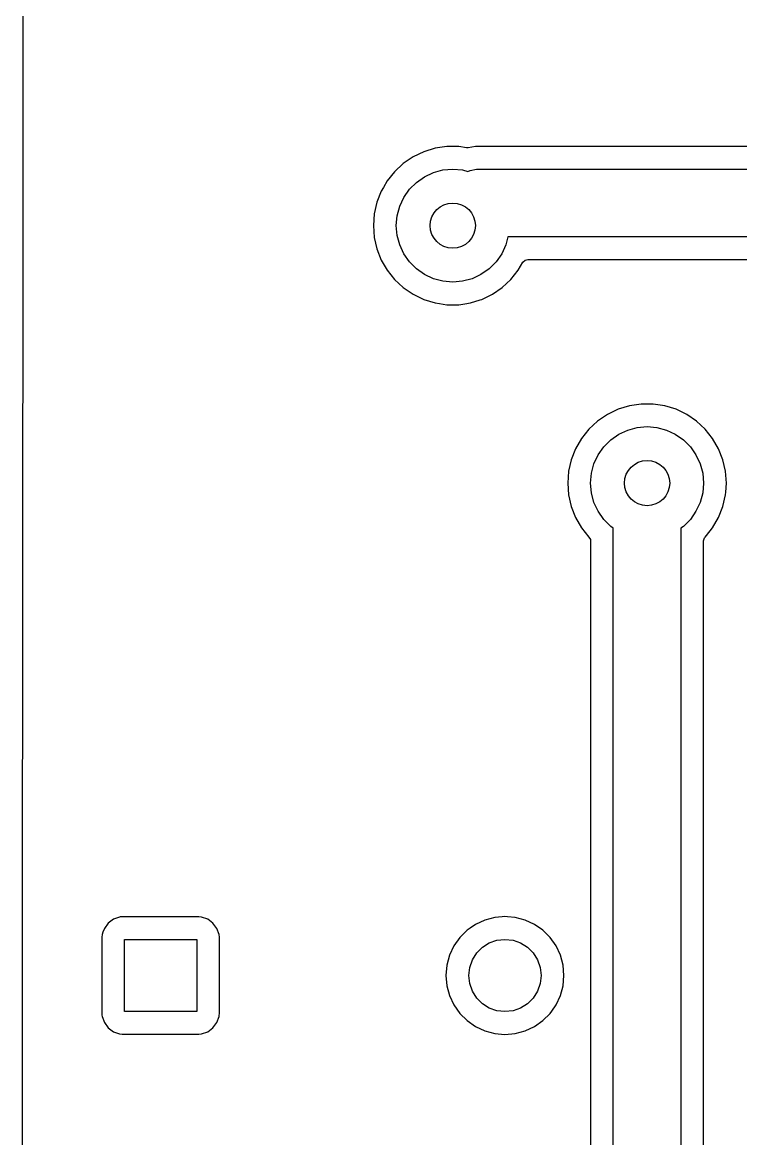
# Model space of a CAD drawing. Extents: x -0.07 to 4.53, y -0.19 to 2.96.
# Drawn here: x -0.07 to 0.556, y 0.97 to 1.943 of the extents above; entities that cross this region are included whole.
import ezdxf

# ---------------------------------------------------------------- set-up
doc = ezdxf.new("R2010")
doc.units = 0
doc.header["$MEASUREMENT"] = 0
doc.layers.add('BLACK', color=7, linetype='CONTINUOUS')

msp = doc.modelspace()

# ---------------------------------------------------------------- linework, layer by layer
at = {"layer": 'BLACK', "linetype": 'CONTINUOUS'}
for p, q in [((-0.06965, 1.76535), (-0.06947, 2.04283)), ((0.27948, 1.82969), (0.27017, 1.82521)), ((0.28935, 1.83273), (0.27948, 1.82969)), ((0.27948, 1.82969), (0.27948, 1.82969)), ((0.29956, 1.83427), (0.28935, 1.83273)), ((0.30989, 1.83427), (0.29956, 1.83427)), ((0.31661, 1.83326), (0.30989, 1.83427)), ((0.31811, 1.83326), (0.31661, 1.83326)), ((0.32447, 1.83427), (0.31811, 1.83326)), ((0.60279, 1.83427), (0.32447, 1.83427)), ((0.26163, 1.81939), (0.25406, 1.81236)), ((0.27017, 1.82521), (0.26163, 1.81939)), ((0.26163, 1.81939), (0.26163, 1.81939)), ((0.27017, 1.82521), (0.27017, 1.82521)), ((0.27017, 1.82521), (0.27017, 1.82521)), ((0.25406, 1.81236), (0.24762, 1.80429)), ((0.25406, 1.81236), (0.25406, 1.81236)), ((0.28012, 1.80797), (0.28789, 1.8116)), ((0.28789, 1.8116), (0.29618, 1.81382)), ((0.29618, 1.81382), (0.30472, 1.81457)), ((0.30472, 1.81457), (0.31327, 1.81382)), ((0.31327, 1.81382), (0.31799, 1.81256)), ((0.31799, 1.81256), (0.31978, 1.8133)), ((0.31978, 1.8133), (0.32545, 1.81442)), ((0.32545, 1.81442), (0.32835, 1.81457)), ((0.32835, 1.81457), (0.79685, 1.81457)), ((0.24762, 1.80429), (0.24432, 1.79857)), ((0.26703, 1.79699), (0.27309, 1.80305)), ((0.27309, 1.80305), (0.28012, 1.80797)), ((0.24246, 1.79534), (0.23868, 1.78573)), ((0.24432, 1.79857), (0.24246, 1.79534)), ((0.26211, 1.78996), (0.26703, 1.79699)), ((0.23868, 1.78572), (0.23639, 1.77565)), ((0.23868, 1.78573), (0.23868, 1.78572)), ((0.25626, 1.7739), (0.25848, 1.78219)), ((0.25848, 1.78219), (0.26211, 1.78996)), ((0.23639, 1.77565), (0.23561, 1.76535)), ((0.23639, 1.77565), (0.23639, 1.77565)), ((0.25551, 1.76535), (0.25626, 1.7739)), ((-0.07003, 1.14519), (-0.06965, 1.76535)), ((0.23561, 1.76535), (0.23639, 1.75505)), ((0.23561, 1.76535), (0.23561, 1.76535)), ((0.25626, 1.75681), (0.25551, 1.76535)), ((0.23639, 1.75505), (0.23639, 1.75505)), ((0.23639, 1.75505), (0.23868, 1.74498)), ((0.25848, 1.74852), (0.25626, 1.75681)), ((0.35284, 1.75551), (0.35097, 1.74852)), ((0.78462, 1.75551), (0.35284, 1.75551)), ((0.23868, 1.74498), (0.23868, 1.74498)), ((0.23868, 1.74498), (0.24246, 1.73537)), ((0.26211, 1.74075), (0.25848, 1.74852)), ((0.35097, 1.74852), (0.34734, 1.74075)), ((0.24246, 1.73537), (0.24762, 1.72642)), ((0.26703, 1.73372), (0.26211, 1.74075)), ((0.27309, 1.72766), (0.26703, 1.73372)), ((0.34242, 1.73372), (0.33636, 1.72766)), ((0.34734, 1.74075), (0.34242, 1.73372)), ((0.36183, 1.72642), (0.36583, 1.73337)), ((0.36583, 1.73337), (0.36783, 1.73526)), ((0.36783, 1.73526), (0.37006, 1.73581)), ((0.37006, 1.73581), (0.59602, 1.73581)), ((0.24762, 1.72642), (0.25406, 1.71835)), ((0.28012, 1.72273), (0.27309, 1.72766)), ((0.28789, 1.71911), (0.28012, 1.72273)), ((0.32933, 1.72273), (0.32156, 1.71911)), ((0.33636, 1.72766), (0.32933, 1.72273)), ((0.35539, 1.71835), (0.36183, 1.72642)), ((0.25406, 1.71835), (0.26163, 1.71132)), ((0.29618, 1.71689), (0.28789, 1.71911)), ((0.30472, 1.71614), (0.29618, 1.71689)), ((0.31327, 1.71689), (0.30472, 1.71614)), ((0.32156, 1.71911), (0.31327, 1.71689)), ((0.34781, 1.71132), (0.35539, 1.71835)), ((0.35539, 1.71835), (0.35539, 1.71835)), ((0.26163, 1.71132), (0.27017, 1.7055)), ((0.27017, 1.7055), (0.27017, 1.7055)), ((0.27017, 1.7055), (0.27948, 1.70102)), ((0.32997, 1.70102), (0.33928, 1.7055)), ((0.33928, 1.7055), (0.34781, 1.71132)), ((0.33928, 1.7055), (0.33928, 1.7055)), ((0.33928, 1.7055), (0.33928, 1.7055)), ((0.33928, 1.7055), (0.33928, 1.7055)), ((0.27948, 1.70102), (0.27948, 1.70102)), ((0.27948, 1.70102), (0.28935, 1.69798)), ((0.28935, 1.69798), (0.28935, 1.69798)), ((0.28935, 1.69798), (0.28935, 1.69798)), ((0.28935, 1.69798), (0.2932, 1.6974)), ((0.2932, 1.6974), (0.29956, 1.69644)), ((0.29956, 1.69644), (0.29956, 1.69644)), ((0.29956, 1.69644), (0.30989, 1.69644)), ((0.30989, 1.69644), (0.31519, 1.69724)), ((0.31519, 1.69724), (0.3201, 1.69798)), ((0.3201, 1.69798), (0.32862, 1.7006)), ((0.3201, 1.69798), (0.3201, 1.69798)), ((0.3201, 1.69798), (0.3201, 1.69798)), ((0.32862, 1.7006), (0.32997, 1.70102)), ((0.32997, 1.70102), (0.32997, 1.70102)), ((0.45864, 1.60832), (0.44877, 1.60528)), ((0.46885, 1.60986), (0.45864, 1.60832)), ((0.47918, 1.60986), (0.46885, 1.60986)), ((0.48939, 1.60832), (0.47918, 1.60986)), ((0.49926, 1.60528), (0.48939, 1.60832)), ((0.43946, 1.6008), (0.43093, 1.59498)), ((0.44877, 1.60528), (0.43946, 1.6008)), ((0.43946, 1.6008), (0.43946, 1.6008)), ((0.43946, 1.6008), (0.43946, 1.6008)), ((0.44877, 1.60528), (0.44877, 1.60528)), ((0.50857, 1.6008), (0.49926, 1.60528)), ((0.51711, 1.59498), (0.50857, 1.6008)), ((0.42335, 1.58795), (0.41691, 1.57988)), ((0.43093, 1.59498), (0.42335, 1.58795)), ((0.42335, 1.58795), (0.42335, 1.58795)), ((0.43093, 1.59498), (0.43093, 1.59498)), ((0.44941, 1.58356), (0.45718, 1.58719)), ((0.45718, 1.58719), (0.46547, 1.58941)), ((0.46547, 1.58941), (0.47402, 1.59016)), ((0.47402, 1.59016), (0.48256, 1.58941)), ((0.48256, 1.58941), (0.49085, 1.58719)), ((0.49085, 1.58719), (0.49862, 1.58356)), ((0.52468, 1.58795), (0.51711, 1.59498)), ((0.53112, 1.57988), (0.52468, 1.58795)), ((0.41691, 1.57988), (0.41175, 1.57093)), ((0.43632, 1.57258), (0.44238, 1.57864)), ((0.44238, 1.57864), (0.44941, 1.58356)), ((0.49862, 1.58356), (0.50565, 1.57864)), ((0.50565, 1.57864), (0.51171, 1.57258)), ((0.53628, 1.57093), (0.53112, 1.57988)), ((0.41175, 1.57093), (0.40798, 1.56132)), ((0.4314, 1.56555), (0.43632, 1.57258)), ((0.51171, 1.57258), (0.51664, 1.56555)), ((0.54006, 1.56132), (0.53628, 1.57093)), ((0.40798, 1.56132), (0.40568, 1.55125)), ((0.40798, 1.56132), (0.40798, 1.56132)), ((0.42555, 1.54949), (0.42777, 1.55778)), ((0.42777, 1.55778), (0.4314, 1.56555)), ((0.51664, 1.56555), (0.52026, 1.55778)), ((0.52026, 1.55778), (0.52248, 1.54949)), ((0.54235, 1.55125), (0.54006, 1.56132)), ((0.40568, 1.55124), (0.40491, 1.54095)), ((0.40568, 1.55125), (0.40568, 1.55124)), ((0.4248, 1.54094), (0.42555, 1.54949)), ((0.52248, 1.54949), (0.52323, 1.54094)), ((0.54235, 1.55124), (0.54235, 1.55125)), ((0.54235, 1.55125), (0.54235, 1.55125)), ((0.54313, 1.54095), (0.54235, 1.55124)), ((0.40491, 1.54095), (0.40491, 1.54094)), ((0.40491, 1.54094), (0.40568, 1.53064)), ((0.42555, 1.5324), (0.4248, 1.54094)), ((0.52323, 1.54094), (0.52248, 1.5324)), ((0.54253, 1.53305), (0.54313, 1.54094)), ((0.54313, 1.54094), (0.54313, 1.54095)), ((0.40568, 1.53064), (0.40568, 1.53064)), ((0.40568, 1.53064), (0.40798, 1.52057)), ((0.42777, 1.52411), (0.42555, 1.5324)), ((0.52248, 1.5324), (0.52026, 1.52411)), ((0.54006, 1.52057), (0.54235, 1.53064)), ((0.54235, 1.53064), (0.54253, 1.53305)), ((0.40798, 1.52057), (0.40798, 1.52057)), ((0.40798, 1.52057), (0.41175, 1.51096)), ((0.4314, 1.51634), (0.42777, 1.52411)), ((0.52026, 1.52411), (0.51664, 1.51634)), ((0.53628, 1.51096), (0.54006, 1.52057)), ((0.41175, 1.51096), (0.41691, 1.50201)), ((0.43632, 1.50931), (0.4314, 1.51634)), ((0.44238, 1.50325), (0.43632, 1.50931)), ((0.51171, 1.50931), (0.50565, 1.50325)), ((0.51664, 1.51634), (0.51171, 1.50931)), ((0.53112, 1.50201), (0.53628, 1.51096)), ((0.41691, 1.50201), (0.42335, 1.49394)), ((0.44449, 1.50177), (0.44238, 1.50325)), ((0.44449, 0.49744), (0.44449, 1.50177)), ((0.50565, 1.50325), (0.50354, 1.50177)), ((0.50354, 1.50177), (0.50354, 0.49744)), ((0.52468, 1.49394), (0.52908, 1.49946)), ((0.52908, 1.49946), (0.53112, 1.50201)), ((0.42335, 1.49394), (0.42348, 1.4938)), ((0.42348, 1.4938), (0.42342, 1.49375)), ((0.42342, 1.49375), (0.42464, 1.49167)), ((0.42464, 1.49167), (0.42478, 1.49048)), ((0.42478, 1.49048), (0.42478, 0.78606)), ((0.52325, 1.49048), (0.52402, 1.49312)), ((0.52325, 1.4189), (0.52325, 1.49048)), ((0.52402, 1.49312), (0.52458, 1.49378)), ((0.52455, 1.4938), (0.52468, 1.49394)), ((0.52458, 1.49378), (0.52455, 1.4938)), ((0.52325, 1.33695), (0.52325, 1.4189)), ((0.52325, 1.22598), (0.52325, 1.33695)), ((0.52325, 1.07711), (0.52325, 1.22598)), ((0.00916, 1.16078), (0.00462, 1.15738)), ((0.01447, 1.16276), (0.00916, 1.16078)), ((0.00916, 1.16078), (0.00916, 1.16078)), ((0.01491, 1.16281), (0.01447, 1.16276)), ((0.01682, 1.16301), (0.01491, 1.16281)), ((0.08358, 1.16301), (0.01682, 1.16301)), ((0.08592, 1.16276), (0.08358, 1.16301)), ((0.09123, 1.16078), (0.08592, 1.16276)), ((0.09577, 1.15738), (0.09123, 1.16078)), ((0.33262, 1.16011), (0.3245, 1.15632)), ((0.34127, 1.16243), (0.33262, 1.16011)), ((0.34765, 1.16298), (0.34127, 1.16243)), ((0.3502, 1.16321), (0.34765, 1.16298)), ((0.35243, 1.16301), (0.3502, 1.16321)), ((0.3502, 1.16321), (0.3502, 1.16321)), ((0.35912, 1.16243), (0.35243, 1.16301)), ((0.36778, 1.16011), (0.35912, 1.16243)), ((0.37589, 1.15632), (0.36778, 1.16011)), ((-0.00005, 1.14942), (-0.00075, 1.14754)), ((0.00123, 1.15285), (-0.00005, 1.14942)), ((0.00462, 1.15738), (0.00123, 1.15285)), ((0.00123, 1.15285), (0.00123, 1.15285)), ((0.00462, 1.15738), (0.00462, 1.15738)), ((0.09917, 1.15285), (0.09577, 1.15738)), ((0.10115, 1.14754), (0.09917, 1.15285)), ((0.31716, 1.15118), (0.31082, 1.14485)), ((0.31986, 1.15308), (0.31716, 1.15118)), ((0.3245, 1.15632), (0.31986, 1.15308)), ((0.38323, 1.15118), (0.37589, 1.15632)), ((0.38957, 1.14485), (0.38323, 1.15118)), ((-0.07026, 0.76929), (-0.07003, 1.14519)), ((-0.00075, 1.14754), (-0.001, 1.14519)), ((-0.001, 1.14519), (-0.001, 1.07843)), ((0.0187, 1.08031), (0.0187, 1.14331)), ((0.0187, 1.14331), (0.08169, 1.14331)), ((0.08169, 1.14331), (0.08169, 1.08031)), ((0.1014, 1.14519), (0.10115, 1.14754)), ((0.1014, 1.11181), (0.1014, 1.14519)), ((0.31082, 1.14485), (0.30569, 1.13751)), ((0.33056, 1.13644), (0.33653, 1.14019)), ((0.33653, 1.14019), (0.34319, 1.14252)), ((0.34319, 1.14252), (0.3502, 1.14331)), ((0.3502, 1.14331), (0.35721, 1.14252)), ((0.35721, 1.14252), (0.36386, 1.14019)), ((0.36386, 1.14019), (0.36983, 1.13644)), ((0.39471, 1.13751), (0.38957, 1.14485)), ((0.3019, 1.12939), (0.29958, 1.12074)), ((0.30569, 1.13751), (0.3019, 1.12939)), ((0.3019, 1.12939), (0.3019, 1.12939)), ((0.30569, 1.13751), (0.30569, 1.13751)), ((0.32182, 1.12548), (0.32557, 1.13145)), ((0.32557, 1.13145), (0.33056, 1.13644)), ((0.36983, 1.13644), (0.37482, 1.13145)), ((0.37482, 1.13145), (0.37857, 1.12548)), ((0.39849, 1.12939), (0.39471, 1.13751)), ((0.40081, 1.12074), (0.39849, 1.12939)), ((0.29958, 1.12074), (0.2988, 1.11181)), ((0.29958, 1.12074), (0.29958, 1.12074)), ((0.31949, 1.11882), (0.32182, 1.12548)), ((0.37857, 1.12548), (0.3809, 1.11882)), ((0.40159, 1.11181), (0.40081, 1.12074)), ((0.1014, 1.07843), (0.1014, 1.11181)), ((0.2988, 1.11181), (0.29958, 1.10289)), ((0.2988, 1.11181), (0.2988, 1.11181)), ((0.3187, 1.11181), (0.31949, 1.11882)), ((0.31949, 1.1048), (0.3187, 1.11181)), ((0.3809, 1.11882), (0.38169, 1.11181)), ((0.38169, 1.11181), (0.3809, 1.1048)), ((0.40081, 1.10289), (0.40159, 1.11181)), ((0.29958, 1.10289), (0.29958, 1.10289)), ((0.29958, 1.10289), (0.3019, 1.09423)), ((0.32182, 1.09815), (0.31949, 1.1048)), ((0.3809, 1.1048), (0.37857, 1.09815)), ((0.39849, 1.09423), (0.40081, 1.10289)), ((0.3019, 1.09423), (0.3019, 1.09423)), ((0.3019, 1.09423), (0.30569, 1.08611)), ((0.32557, 1.09217), (0.32182, 1.09815)), ((0.33056, 1.08719), (0.32557, 1.09217)), ((0.37482, 1.09217), (0.36983, 1.08719)), ((0.37857, 1.09815), (0.37482, 1.09217)), ((0.39471, 1.08611), (0.39849, 1.09423)), ((0.08169, 1.08031), (0.0187, 1.08031)), ((0.30569, 1.08611), (0.30569, 1.08611)), ((0.30569, 1.08611), (0.31082, 1.07877)), ((0.33653, 1.08343), (0.33056, 1.08719)), ((0.34319, 1.0811), (0.33653, 1.08343)), ((0.3502, 1.08031), (0.34319, 1.0811)), ((0.35721, 1.0811), (0.3502, 1.08031)), ((0.36386, 1.08343), (0.35721, 1.0811)), ((0.36983, 1.08719), (0.36386, 1.08343)), ((0.38957, 1.07877), (0.39095, 1.08075)), ((0.39095, 1.08075), (0.39471, 1.08611)), ((-0.001, 1.07843), (-0.00086, 1.07711)), ((-0.00086, 1.07711), (-0.00075, 1.07608)), ((-0.00075, 1.07608), (0.00123, 1.07077)), ((0.00123, 1.07077), (0.00123, 1.07077)), ((0.00123, 1.07077), (0.00462, 1.06624)), ((0.09577, 1.06624), (0.09917, 1.07077)), ((0.09917, 1.07077), (0.10115, 1.07608)), ((0.09917, 1.07077), (0.09917, 1.07077)), ((0.10115, 1.07608), (0.10126, 1.07711)), ((0.10126, 1.07711), (0.1014, 1.07843)), ((0.31082, 1.07877), (0.31716, 1.07244)), ((0.31716, 1.07244), (0.3245, 1.0673)), ((0.37589, 1.0673), (0.38323, 1.07244)), ((0.38323, 1.07244), (0.38957, 1.07877)), ((0.52325, 1.0252), (0.52325, 1.07711)), ((0.00462, 1.06624), (0.00462, 1.06624)), ((0.00462, 1.06624), (0.00916, 1.06284)), ((0.00916, 1.06284), (0.00916, 1.06284)), ((0.00916, 1.06284), (0.01447, 1.06086)), ((0.01447, 1.06086), (0.01447, 1.06086)), ((0.01447, 1.06086), (0.01682, 1.06061)), ((0.01682, 1.06061), (0.01682, 1.06061)), ((0.01682, 1.06061), (0.01682, 1.06061)), ((0.01682, 1.06061), (0.01682, 1.06061)), ((0.01682, 1.06061), (0.01682, 1.06061)), ((0.01682, 1.06061), (0.08358, 1.06061)), ((0.08358, 1.06061), (0.08592, 1.06086)), ((0.08358, 1.06061), (0.08358, 1.06061)), ((0.08592, 1.06086), (0.09123, 1.06284)), ((0.09123, 1.06284), (0.09577, 1.06624)), ((0.09123, 1.06284), (0.09123, 1.06284)), ((0.09577, 1.06624), (0.09577, 1.06624)), ((0.3245, 1.0673), (0.3245, 1.0673)), ((0.3245, 1.0673), (0.33262, 1.06351)), ((0.33262, 1.06351), (0.33262, 1.06351)), ((0.33262, 1.06351), (0.34127, 1.0612)), ((0.34127, 1.0612), (0.34127, 1.0612)), ((0.34127, 1.0612), (0.3502, 1.06041)), ((0.3502, 1.06041), (0.35912, 1.0612)), ((0.35912, 1.0612), (0.36778, 1.06351)), ((0.35912, 1.0612), (0.35912, 1.0612)), ((0.36778, 1.06351), (0.37589, 1.0673)), ((0.36778, 1.06351), (0.36778, 1.06351)), ((0.37589, 1.0673), (0.37589, 1.0673)), ((0.3502, 1.06041), (0.3502, 1.06041)), ((0.3502, 1.06041), (0.3502, 1.06041)), ((0.52325, 0.94049), (0.52325, 1.0252))]:
    msp.add_line(p, q, dxfattribs=at)
at = {"layer": 'BLACK'}
for centre in [(0.30472, 1.76535), (0.47402, 1.54094)]:
    msp.add_circle(centre, 0.01969, dxfattribs=at)

doc.saveas('drawing.dxf')
